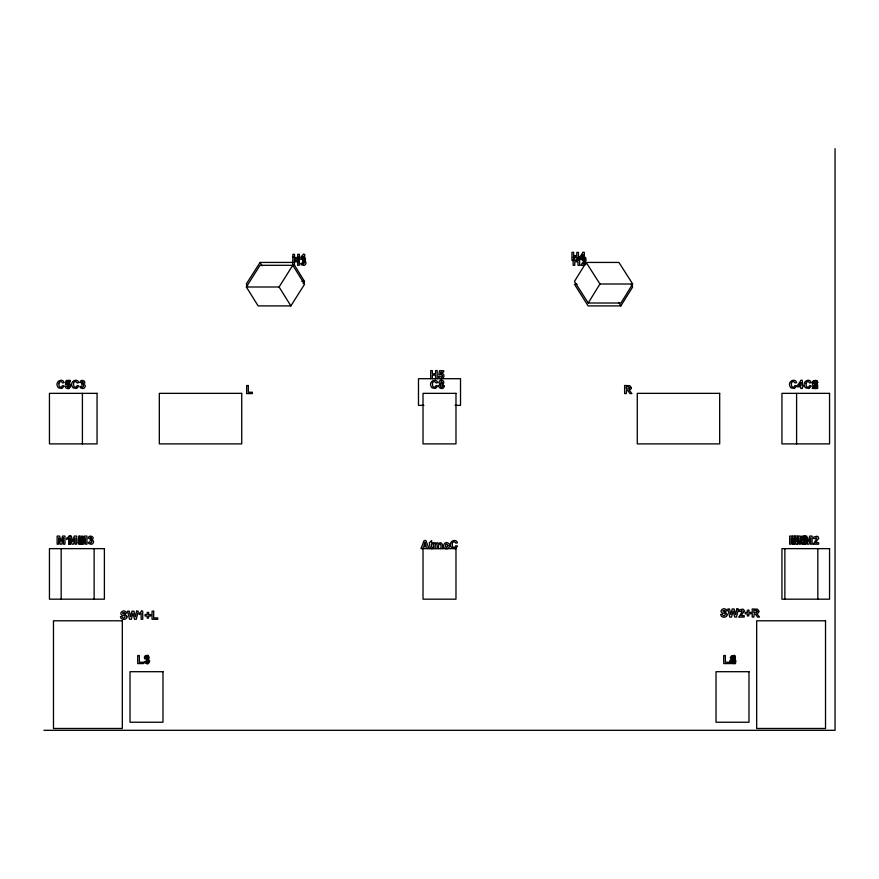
<?xml version="1.0" encoding="UTF-8"?>
<svg xmlns="http://www.w3.org/2000/svg" width="879" height="879" viewBox="0 0 879 879"><rect width="100%" height="100%" fill="white"/><g stroke="black" fill="none" stroke-linecap="round" stroke-linejoin="round"><path stroke-width="1.32" d="M797.264 544.189L798.879 537.805L798.879 544.189L800.395 544.189L800.395 536.08L797.945 536.08L796.484 541.618L795.012 536.08M83.033 541.618L84.483 536.08L86.944 536.08L86.944 544.189L85.417 544.189L85.417 537.805L83.813 544.189L82.23 544.189L80.626 537.805L80.626 544.189L79.11 544.189L79.11 536.08M794.726 537.19L793.561 541.618L792.089 536.08L789.639 536.08L789.639 544.189L791.155 544.189L791.155 537.805L792.759 544.189M586.194 262.436L574.459 281.445L588.216 303.013L620.959 303.013L632.693 284.005L618.937 262.436L586.194 262.436L599.95 284.005L632.693 284.005M588.216 303.013L599.95 284.005M577.162 284.214L574.437 284.214L588.117 305.903L620.86 305.903L632.66 286.993L631.21 284.719M246.34 286.993L260.03 265.304L294.41 265.304L294.509 254.328L292.872 254.328L292.773 265.304L279.093 286.993L246.34 286.993L258.14 305.903L290.883 305.903L304.563 284.214L292.773 265.304M292.806 262.436L260.063 262.436L246.307 284.005L247.691 286.246M303.09 283.719L304.541 281.445L294.19 264.667M800.56 540.266L801.802 538.42L801.802 541.189L799.934 541.189M800.593 538.113L802 536.047L803.307 536.047M734.668 659.788L735.437 658.239L735.108 656.437A2.241 2.241 0 0 0 733.987 655.613L731.482 655.756L730.229 657.844L733.657 657.02M733.613 658.767L730.042 663.59L735.492 663.59L735.492 662.151L732.405 662.151L733.657 660.821M583.173 258.525L582.513 259.723L580.964 259.569L581.832 257.723L583.656 257.162M66.76 383.299L65.672 383.782L65.672 382.376A4.472 4.472 0 0 0 66.31 382.079M292.773 257.195L294.41 257.195M573.141 257.195L574.778 257.195L574.778 260.393L577.986 260.393L577.986 257.195L579.624 257.195L579.624 265.304L577.986 265.304L577.986 261.766L574.778 261.766L574.778 265.304L573.141 265.304L573.141 259.898M294.509 257.514L297.717 257.514L297.717 254.328L299.354 254.328L299.354 262.436L297.717 262.436L297.717 258.887L294.509 258.887M294.41 260.393L297.618 260.393L297.618 257.195L299.256 257.195L299.256 265.304L297.618 265.304L297.618 261.766L294.41 261.766M586.227 263.865L583.14 263.865L586.029 260.47L585.843 258.151A2.241 2.241 0 0 0 584.722 257.327L584.216 257.206M584.865 265.304L580.777 265.304L584.59 260.008L584.052 258.525M301.816 281.445L304.541 281.445M423.898 405.362L418.481 405.362L418.481 378.706L460.519 378.706L460.519 405.362L455.102 405.362M70.232 536.047L68.584 536.739A4.472 4.472 0 0 1 66.661 538.102L66.661 539.508L68.672 538.333L68.672 544.189L70.375 544.189L70.375 537.805L71.979 544.189L73.561 544.189L75.165 537.805L75.165 544.189L76.693 544.189L76.693 536.08L74.232 536.08L72.781 541.618L71.309 536.08L68.859 536.08L68.859 544.189M804.307 541.189L803.307 541.189L803.307 537.333M803.307 542.563L804.307 542.563M803.373 544.09C798.593 541.717 804.043 531.949 806.944 538.069L804.098 537.443L803.285 539.607L804.318 538.97A2.197 2.197 0 0 1 805.636 539.113L807.054 541.024L806.362 543.574A2.406 2.406 0 0 1 805.032 544.288L801.802 544.189L801.802 542.563L798.484 542.563L798.484 541.2M805.801 544.189L804.285 544.189L804.285 536.08L806.735 536.08L808.208 541.618L809.658 536.08L812.119 536.08L812.119 544.189L810.592 544.189L810.592 537.805L808.988 544.189L807.405 544.189L805.801 537.805L805.801 540.365M43.95 730.306L835.05 730.306L835.05 148.694M618.706 302.486L620.86 305.903M279.093 286.993L290.883 305.903M260.063 262.436L262.14 265.788M429.106 548.639L425.854 540.53L424.128 540.53L420.964 548.639L422.7 548.639L423.37 546.804L426.612 546.804L427.326 548.639M81.857 537.19L82.736 540.508M817.833 548.639L817.833 599.181M796.594 393.352L796.594 443.895M795.945 541.64L795.945 537.805L794.341 544.189L792.561 544.189L792.561 536.08L797.473 536.08L797.473 544.189L795.693 544.189L794.089 537.805L794.089 544.189M784.87 548.639L784.87 599.181M734.8 663.59L734.8 661.953L735.8 661.953L735.8 660.59L734.8 660.59L734.8 655.448L733.493 655.448L729.977 660.601L729.977 661.953L733.295 661.953L733.295 663.59M442.258 548.639C443.708 546.134 441.599 540.398 438.544 543.574L437.412 542.695L435.05 543.574L435.05 542.772L433.622 542.772L433.622 548.639M440.709 548.639C442.401 541.991 437.116 542.991 438.72 548.639M437.193 378.706L437.193 370.597L435.555 370.597L435.555 373.784L432.347 373.784L432.347 370.597L430.71 370.597L430.71 378.706M437.171 548.639L437.083 544.321L436.358 543.826L435.292 544.573L435.171 548.639M435.555 378.706L435.555 375.157L432.347 375.157L432.347 378.706M94.13 548.639L94.13 599.181M82.406 393.352L82.406 443.895M70.232 538.761L70.232 544.189M67.683 382.607L67.683 388.463L69.232 388.463L69.232 380.321L67.595 381.014A4.472 4.472 0 0 1 67.002 381.618M61.167 548.639L61.167 599.181M812.46 383.486L813.207 387.65L815.767 388.551A2.406 2.406 0 0 0 817.096 387.848L817.778 385.288L816.371 383.387A2.197 2.197 0 0 0 815.053 383.244L814.02 383.881L814.822 381.706L817.679 382.343C817.206 378.97 812.042 380.343 812.46 383.486M58.86 383.683L59.135 386.167A1.802 1.802 0 0 0 60.014 387.035L61.42 387.101L62.607 385.485L64.2 385.98L62.024 388.441L58.728 387.98A3.582 3.582 0 0 1 57.399 386.189C54.948 381.662 62.475 377.465 64.178 382.585L62.552 382.98L61.453 381.706L60.025 381.772A1.835 1.835 0 0 0 59.135 382.64L58.86 383.683M73.506 383.683L73.781 386.167A1.802 1.802 0 0 0 74.66 387.035L76.066 387.101L77.264 385.485L78.846 385.98L76.671 388.441L73.386 387.98A3.582 3.582 0 0 1 72.045 386.189C69.606 381.662 77.121 377.465 78.824 382.585L77.209 382.98L76.099 381.706L74.682 381.772A1.835 1.835 0 0 0 73.792 382.64L73.506 383.683M432.435 383.683L432.71 386.167A1.802 1.802 0 0 0 433.589 387.035L434.995 387.101L436.182 385.485L437.775 385.98L435.599 388.441L432.303 387.98A3.582 3.582 0 0 1 430.974 386.189C428.523 381.662 436.05 377.465 437.753 382.585L436.127 382.98L435.028 381.706L433.6 381.772A1.835 1.835 0 0 0 432.71 382.64L432.435 383.683M452.169 543.859L452.443 546.342A1.802 1.802 0 0 0 453.322 547.221L454.74 547.276L455.926 545.661L457.509 546.167L455.333 548.617L452.048 548.155A3.582 3.582 0 0 1 450.707 546.375C448.268 541.849 455.794 537.64 457.487 542.772L455.871 543.156L454.762 541.882L453.344 541.958A1.835 1.835 0 0 0 452.454 542.815L452.169 543.859M791.353 383.683L791.638 386.167A1.802 1.802 0 0 0 792.506 387.035L793.924 387.101L795.11 385.485L796.704 385.98L794.517 388.441L791.232 387.98A3.582 3.582 0 0 1 789.891 386.189C787.452 381.662 794.979 377.465 796.682 382.585L795.055 382.98L793.946 381.706L792.528 381.772A1.835 1.835 0 0 0 791.638 382.64L791.353 383.683M806.01 383.683L806.285 386.167A1.802 1.802 0 0 0 807.164 387.035L808.57 387.101L809.757 385.485L811.35 385.98L809.174 388.441L805.878 387.98A3.582 3.582 0 0 1 804.549 386.189C802.098 381.662 809.625 377.465 811.328 382.585L809.702 382.98L808.603 381.706L807.175 381.772A1.835 1.835 0 0 0 806.285 382.64L806.01 383.683M444.148 386.079C444.027 391.309 435.402 387.057 440.17 384.09L439.082 382.925A2.11 2.11 0 0 1 439.181 381.585L439.379 381.222A2.022 2.022 0 0 1 440.423 380.464L442.478 380.464A2.044 2.044 0 0 1 443.521 381.222L443.807 382.947L442.763 384.09L444.148 386.079M449.51 545.694L449.455 546.331A2.923 2.923 0 0 1 447.092 548.716C440.884 549.65 444.038 539.376 448.653 543.497A2.89 2.89 0 0 1 449.455 545.057L449.51 545.694M744.205 611.202L741.118 615.641L744.205 615.641L744.205 617.08L738.756 617.08C740.074 615.366 744.744 608.081 740.481 611.498L738.931 611.344L739.481 609.828L742.7 609.103A2.241 2.241 0 0 1 743.821 609.927L744.205 611.202M817.657 382.574L814.569 387.024L817.657 387.024L817.657 388.463L812.207 388.463C813.536 386.738 818.206 379.464 813.943 382.87L812.394 382.717L812.932 381.2L816.162 380.486A2.241 2.241 0 0 1 817.272 381.31L817.657 382.574M818.646 538.311L815.558 542.75L818.646 542.75L818.646 544.189L813.207 544.189C814.525 542.475 819.195 535.19 814.932 538.607L813.383 538.453L813.921 536.937L817.151 536.212A2.241 2.241 0 0 1 818.261 537.036L818.646 538.311M816.305 385.87C814.042 390.639 814.009 380.871 816.305 385.87M805.571 541.596C803.318 546.375 803.285 536.597 805.571 541.596M69.133 385.771L68.43 387.254L66.826 386.222L65.288 386.375L65.562 387.287A2.373 2.373 0 0 0 66.936 388.452C70.133 389.804 72.298 384.584 69.221 383.222A2.417 2.417 0 0 0 67.727 383.101L67.2 383.299L67.441 381.915L70.375 381.915L70.375 380.464L66.266 380.464L65.475 384.683L68.419 384.365L69.133 385.771M81.846 541.497L81.132 542.991L79.539 541.947L77.989 542.101L78.275 543.024A2.373 2.373 0 0 0 79.648 544.178C82.835 545.54 85.01 540.31 81.934 538.959A2.417 2.417 0 0 0 80.439 538.827L79.912 539.025L80.154 537.651L83.087 537.651L83.087 536.19L78.978 536.19L78.176 540.409L81.132 540.102L81.846 541.497M442.423 376.014L441.708 377.498L440.115 376.454L438.566 376.619L438.841 377.53A2.373 2.373 0 0 0 440.225 378.684C443.412 380.047 445.587 374.828 442.5 373.465A2.417 2.417 0 0 0 441.005 373.344L440.489 373.531L440.731 372.158L443.653 372.158L443.653 370.707L439.544 370.707L438.753 374.926L441.697 374.608L442.423 376.014M629.562 387.848L628.935 388.804L626.255 388.903L626.255 386.848L628.727 386.87L629.562 387.848M757.16 611.355L756.533 612.3L753.852 612.399L753.852 610.345L756.325 610.378L757.16 611.355M447.905 545.694C444.851 551.704 444.796 539.739 447.905 545.694M82.022 383.541L81.857 384.804C85.373 383.892 82.483 389.694 81.362 386.123L79.956 386.793A2.417 2.417 0 0 0 80.692 387.969L83.076 388.551A2.615 2.615 0 0 0 84.461 387.848L85.043 387.013A2.472 2.472 0 0 0 85.142 385.343L83.714 384.101C87.636 381.552 80.352 378.08 79.967 382.442L81.406 382.684C81.967 379.893 84.889 383.497 82.022 383.541M90.339 539.266L90.163 540.53C93.679 539.618 90.801 545.419 89.68 541.86L88.263 542.53A2.417 2.417 0 0 0 89.01 543.694L91.394 544.288A2.615 2.615 0 0 0 92.778 543.574L93.361 542.75A2.472 2.472 0 0 0 93.46 541.079L92.02 539.838C95.954 537.278 88.669 533.806 88.285 538.168L89.724 538.409C90.284 535.619 93.207 539.234 90.339 539.266M146.353 658.668L146.189 659.931C149.705 659.019 146.815 664.821 145.694 661.25L144.288 661.92A2.417 2.417 0 0 0 145.024 663.096L147.408 663.678A2.615 2.615 0 0 0 148.793 662.975L149.375 662.14A2.472 2.472 0 0 0 149.474 660.47L148.046 659.228C151.968 656.679 144.683 653.207 144.299 657.569L145.738 657.811C146.299 655.02 149.221 658.624 146.353 658.668M302.717 260.382L302.552 261.656C306.068 260.744 303.178 266.535 302.057 262.975L300.651 263.645A2.417 2.417 0 0 0 301.398 264.81L303.771 265.403A2.615 2.615 0 0 0 305.156 264.689L305.749 263.865A2.472 2.472 0 0 0 305.837 262.195L304.409 260.953C308.342 258.393 301.057 254.921 300.673 259.283L302.101 259.525C302.662 256.734 305.584 260.349 302.717 260.382M442.609 386.013C442.522 388.848 438.797 386.266 440.972 384.848L442.291 385.101L442.609 386.013M127.015 616.915C126.829 620.475 120.445 620.211 120.423 616.64L122.016 616.487C123.741 620.64 127.894 614.839 122.192 615.366C118.5 613.586 122.785 609.378 125.543 611.41A2.274 2.274 0 0 1 126.719 612.96L125.148 613.564L124.697 612.663C118.588 612.817 127.29 614.212 127.015 616.915M727.23 614.718C727.043 618.278 720.659 618.014 720.637 614.443L722.23 614.289C723.944 618.442 728.098 612.641 722.406 613.168C718.703 611.388 722.988 607.18 725.746 609.213A2.274 2.274 0 0 1 726.933 610.762L725.362 611.366L724.911 610.466C718.791 610.619 727.493 612.015 727.23 614.718M442.423 382.519C440.357 385.87 440.291 379.223 442.423 382.519M631.243 387.749L631.111 388.584A1.978 1.978 0 0 1 630.408 389.529L629.111 390.001L631.902 393.583L629.946 393.583L627.903 390.628L626.584 390.199L626.255 393.583L624.617 393.583L624.617 385.474L629.946 385.694L631.243 387.749M758.852 611.246L758.72 612.081A1.978 1.978 0 0 1 758.017 613.026L756.709 613.498L759.511 617.08L757.544 617.08L755.5 614.124L754.182 613.696L753.852 617.08L752.215 617.08L752.215 608.971L757.555 609.191L758.852 611.246M136.597 611.169L135.355 616.838L133.938 611.169L131.993 611.169L130.51 616.739L129.279 611.169L127.609 611.169L129.543 619.277L131.323 619.277L132.927 613.212L134.542 619.277L136.278 619.277L138.256 611.169L136.597 611.169M736.811 608.971L735.569 614.641L734.152 608.971L732.196 608.971L730.713 614.542L729.493 608.971L727.823 608.971L729.757 617.08L731.526 617.08L733.141 611.015L734.756 617.08L736.492 617.08L738.459 608.971L736.811 608.971M63.442 537.805L61.838 544.189L60.255 544.189L58.651 537.805L58.651 544.189L57.135 544.189L57.135 536.08L59.585 536.08L61.058 541.618L62.508 536.08L64.969 536.08L64.969 544.189L63.442 544.189L63.442 537.805M424.975 542.42L423.876 545.43L426.084 545.43L424.975 542.42M303.42 254.295L303.035 254.987A4.472 4.472 0 0 1 301.112 256.349L301.112 257.756L303.123 256.58L303.123 262.436L304.672 262.436L304.672 254.295L303.42 254.295M141.453 611.136L141.079 611.828A4.472 4.472 0 0 1 139.157 613.19L139.157 614.597L141.167 613.421L141.167 619.277L142.717 619.277L142.717 611.136L141.453 611.136M146.958 655.448L146.584 656.141A4.472 4.472 0 0 1 144.661 657.503L144.661 658.909L146.661 657.734L146.661 663.59L148.221 663.59L148.221 655.448L146.958 655.448M582.832 254.712L580.964 257.481L582.832 257.481L582.832 254.712M800.813 382.695L798.945 385.463L800.813 385.463L800.813 382.695M733.295 657.822L731.427 660.59L733.295 660.59L733.295 657.822M583.03 252.339L579.514 257.492L579.514 258.855L582.832 258.855L582.832 260.481L584.337 260.481L585.348 257.481L584.337 257.481L584.337 252.339L583.03 252.339M801.011 380.321L797.495 385.474L797.495 386.826L800.813 386.826L800.813 388.463L802.307 388.463L803.318 385.463L802.307 385.463L802.307 380.321L801.011 380.321M431.589 540.695L429.315 542.772L430.303 548.265L431.556 548.771L432.787 548.54L432.655 547.342L431.622 547.21L431.589 544.002L432.655 544.002L432.655 542.772L431.589 542.772L431.589 540.695M573.591 252.372L571.954 252.372L571.954 260.481L573.591 260.481L573.591 256.943L576.8 256.943L576.8 260.481L578.437 260.481L578.437 252.372L576.8 252.372L576.8 255.569L573.591 255.569L573.591 252.372M248.285 385.54L246.647 385.54L246.647 393.583L252.35 393.583L252.35 392.221L248.285 392.221L248.285 385.54M97.053 393.352L49.444 393.352L49.444 443.895L97.053 443.895L97.053 393.352M241.725 393.352L159.319 393.352L159.319 443.895L241.725 443.895L241.725 393.352M455.981 393.352L423.019 393.352L423.019 443.895L455.981 443.895L455.981 393.352M719.681 393.352L637.275 393.352L637.275 443.895L719.681 443.895L719.681 393.352M829.556 393.352L781.947 393.352L781.947 443.895L829.556 443.895L829.556 393.352M104.381 548.639L49.444 548.639L49.444 599.181L104.381 599.181L104.381 548.639M455.981 548.639L423.019 548.639L423.019 599.181L455.981 599.181L455.981 548.639M829.556 548.639L781.947 548.639L781.947 599.181L829.556 599.181L829.556 548.639M748.787 610.246L747.37 610.246L747.37 612.355L745.238 612.355L745.238 613.806L747.37 613.806L747.37 615.915L748.787 615.915L748.787 613.806L750.908 613.806L750.908 612.355L748.787 612.355L748.787 610.246M153.682 611.235L152.045 611.235L152.045 619.277L157.759 619.277L157.759 617.915L153.682 617.915L153.682 611.235M148.573 612.443L147.156 612.443L147.156 614.553L145.035 614.553L145.035 616.003L147.156 616.003L147.156 618.113L148.573 618.113L148.573 616.003L150.705 616.003L150.705 614.553L148.573 614.553L148.573 612.443M122.324 620.794L53.476 620.794L53.476 728.471L122.324 728.471L122.324 620.794M825.524 620.794L756.676 620.794L756.676 728.471L825.524 728.471L825.524 620.794M139.343 655.547L137.706 655.547L137.706 663.59L143.42 663.59L143.42 662.228L139.343 662.228L139.343 655.547M725.351 655.547L723.714 655.547L723.714 663.59L729.416 663.59L729.416 662.228L725.351 662.228L725.351 655.547M162.978 671.699L130.015 671.699L130.015 722.241L162.978 722.241L162.978 671.699M748.985 671.699L716.022 671.699L716.022 722.241L748.985 722.241L748.985 671.699"/></g></svg>
